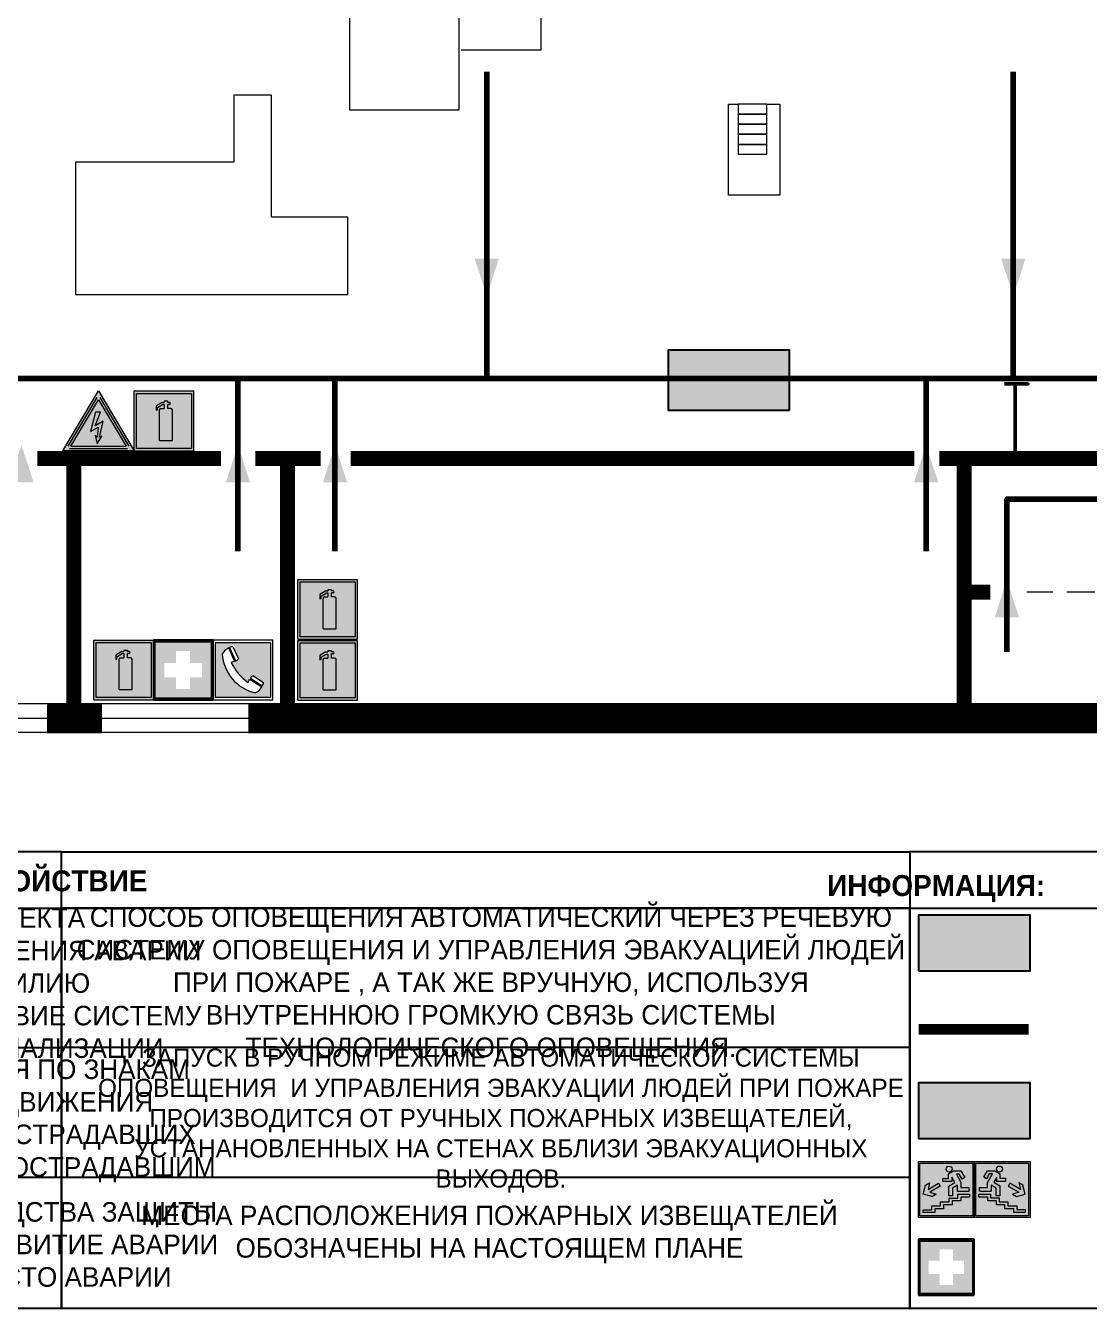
# Model space of a CAD drawing. Header units: millimetres. Extents: x 13114 to 67229, y 22859 to 38520.
# Drawn here: x 26011.8 to 26164.4, y 25881.8 to 26065.7 of the extents above; entities that cross this region are included whole.
import ezdxf

# ---------------------------------------------------------------- set-up
doc = ezdxf.new("R2010")
doc.units = ezdxf.units.MM
doc.linetypes.add('{ Wide Dash }', pattern=[12, 4, -2, 4, -2])
doc.layers.add('План_Штампы', color=7, linetype='Continuous')
doc.styles.add('обычный', font='arial.ttf')

# ---------------------------------------------------------------- blocks, each defined once
blk = doc.blocks.new('A$C7B4425F7')
at = {"true_color": 0xffffff}
blk.add_hatch(color=7, dxfattribs=at).paths.add_polyline_path([(0, 0), (-16, 0), (-16, -8), (0, -8)])
h = blk.add_hatch(color=126)
h.paths.add_polyline_path([(-0.2, -0.2), (-15.8, -0.2), (-15.8, -7.8), (-0.2, -7.8)])
h.paths.add_polyline_path([(-11.76, -2.03), (-11.76, -3.66), (-11.17, -3.66, -0.568275), (-11.17, -6.18), (-12.58, -6.18), (-12.58, -2.03)], flags=16)
h.paths.add_polyline_path([(-13.33, -4.12, -0.495768), (-13.59, -6.18), (-15.03, -6.18), (-15.03, -2.03), (-13.59, -2.03, -0.487973)], flags=16)
h.paths.add_polyline_path([(-10.25, -2.03), (-9.48, -2.03), (-9.48, -6.18), (-10.25, -6.18)], flags=16)
h.paths.add_polyline_path([(-13.84, -3.69), (-14.24, -3.69), (-14.24, -3.03), (-13.9, -3.03, -0.692621)], flags=0)
h.paths.add_polyline_path([(-9.15, -2.03), (-8.4, -2.03), (-8.04, -3.07), (-7.68, -2.03), (-6.93, -2.03), (-7.64, -4.1), (-6.93, -6.18), (-7.68, -6.18), (-8.04, -5.14), (-8.4, -6.18), (-9.15, -6.18), (-8.44, -4.1)], flags=16)
h.paths.add_polyline_path([(-11.76, -4.46), (-11.42, -4.46, -0.692621), (-11.36, -5.12), (-11.76, -5.12)], flags=0)
h.paths.add_polyline_path([(-13.9, -5.2), (-14.24, -5.2), (-14.24, -4.55), (-13.84, -4.55, -0.708038)], flags=0)
edge = h.paths.add_edge_path(flags=16)
edge.add_ellipse((-5.51, -4.08), major_axis=(0, 2.05), ratio=0.586184, start_angle=0, end_angle=360)
edge = h.paths.add_edge_path(flags=0)
edge.add_ellipse((-5.51, -4.08), major_axis=(0, 1.14), ratio=0.454828, start_angle=0, end_angle=360)
h.paths.add_polyline_path([(-4.13, -4.96, 0.377264), (-3.48, -4.52, 0.0555), (-3.16, -2.03), (-1.66, -2.03), (-1.66, -4.96), (-0.96, -4.96), (-0.96, -7.01), (-1.75, -7.01), (-1.75, -6.18), (-3.3, -6.18), (-3.3, -7.02), (-4.13, -7.02)], flags=16)
h.paths.add_polyline_path([(-2.73, -2.91), (-2.28, -2.91), (-2.28, -4.96), (-3.05, -4.96, 0.079136)], flags=0)
at = {"color": 126}
blk.add_lwpolyline([(-16, -8), (0, -8), (0, 0), (-16, 0)], close=True, dxfattribs=at)
blk = doc.blocks.new('A$C18900ED3')
h = blk.add_hatch(color=126)
h.paths.add_polyline_path([(-0.18, -0.18), (-7.02, -0.18), (-7.02, -7.02), (-0.18, -7.02)])
h.paths.add_polyline_path([(-5.89, -4.46), (-5.89, -2.77), (-4.46, -2.77), (-4.46, -1.31), (-2.77, -1.31), (-2.77, -2.77), (-1.33, -2.77), (-1.33, -4.46), (-2.77, -4.46), (-2.77, -5.89), (-4.46, -5.89), (-4.46, -4.46)], flags=16)
at = {"color": 126}
for p, q in [((-7.2, 0), (-7.2, -7.2)), ((0, 0), (-7.2, 0)), ((0, -7.2), (0, 0)), ((-7.02, -7.02), (-7.02, -0.18)), ((-7.02, -0.18), (-0.18, -0.18)), ((-0.18, -0.18), (-0.18, -7.02)), ((-7.2, -7.2), (0, -7.2)), ((-0.18, -7.02), (-7.02, -7.02))]:
    blk.add_line(p, q, dxfattribs=at)
blk = doc.blocks.new('вниз 3')
at = {"lineweight": 0, "true_color": 0xffffff}
h = blk.add_hatch(color=7, dxfattribs=at)
h.dxf.hatch_style = 1
h.paths.add_polyline_path([(40997.5, -4475.69), (40997.25, -4475.28), (40995.76, -4476.15), (40995.97, -4475.23), (40995.39, -4475.56), (40995.05, -4476.83), (40996.33, -4477.17), (40996.91, -4476.83), (40996, -4476.55)], flags=0)
h.paths.add_polyline_path([(40999.81, -4473.95), (41000.22, -4473.95), (41000.64, -4474.67), (41001.03, -4474.43), (41000.46, -4473.49), (41000.42, -4473.49), (40999.43, -4473.49), (40998.68, -4473.92), (40998.68, -4474.57), (40997.88, -4474.57), (40997.88, -4475), (40999.14, -4475), (40999.14, -4474.43), (40999.14, -4474.38), (40999.59, -4475.15), (40998.72, -4475.67), (40998.72, -4477.06), (40999.24, -4477.06), (40999.24, -4475.96), (40999.95, -4475.56), (40999.95, -4476.43), (41001.61, -4476.43), (41001.61, -4475.88), (41000.47, -4475.88), (41000.47, -4475.12)], flags=0)
h.paths.add_polyline_path([(40999.2, -4473.24, 1), (40998.35, -4473.24, 1)], flags=0)
h.paths.add_polyline_path([(41000.46, -4477.26), (41001.69, -4477.26), (41001.69, -4476.84), (41000.03, -4476.84), (41000.03, -4477.39), (40998.78, -4477.39), (40998.78, -4477.95), (40997.53, -4477.95), (40997.53, -4478.5), (40996.29, -4478.5), (40996.29, -4479.06), (40995.05, -4479.06), (40995.05, -4479.48), (40995.29, -4479.48), (40996.72, -4479.48), (40996.72, -4478.92), (40997.97, -4478.92), (40997.97, -4478.36), (40999.2, -4478.36), (40999.2, -4477.81), (41000.46, -4477.81)], flags=0)
h.paths.add_polyline_path([(41002.37, -4472.17), (40994.37, -4472.17), (40994.37, -4480.17), (41002.37, -4480.17)])
h.paths.add_polyline_path([(41002.16, -4479.96), (40994.57, -4479.96), (40994.57, -4472.37), (41002.16, -4472.37)], flags=16)
h.paths.add_polyline_path([(41001.61, -4475.88), (41001.61, -4476.43), (40999.95, -4476.43), (40999.95, -4475.56), (40999.24, -4475.96), (40999.24, -4477.06), (40998.72, -4477.06), (40998.72, -4475.67), (40999.59, -4475.15), (40999.14, -4474.38), (40999.14, -4474.43), (40999.14, -4475), (40997.88, -4475), (40997.88, -4474.57), (40998.68, -4474.57), (40998.68, -4473.92), (40999.43, -4473.49), (41000.42, -4473.49), (41000.46, -4473.49), (41001.03, -4474.43), (41000.64, -4474.67), (41000.22, -4473.95), (40999.81, -4473.95), (41000.47, -4475.12), (41000.47, -4475.88)], flags=0)
h.paths.add_polyline_path([(41001.69, -4476.84), (41001.69, -4477.26), (41000.46, -4477.26), (41000.46, -4477.81), (40999.2, -4477.81), (40999.2, -4478.36), (40997.97, -4478.36), (40997.97, -4478.92), (40996.72, -4478.92), (40996.72, -4479.48), (40995.05, -4479.48), (40995.05, -4479.06), (40996.29, -4479.06), (40996.29, -4478.5), (40997.53, -4478.5), (40997.53, -4477.95), (40998.78, -4477.95), (40998.78, -4477.39), (41000.03, -4477.39), (41000.03, -4476.84)], flags=0)
h.paths.add_polyline_path([(40998.35, -4473.24, -1), (40999.2, -4473.24, -1)], flags=0)
h.paths.add_polyline_path([(40997.5, -4475.69), (40996, -4476.55), (40996.91, -4476.83), (40996.33, -4477.17), (40995.05, -4476.83), (40995.39, -4475.56), (40995.97, -4475.23), (40995.76, -4476.15), (40997.25, -4475.28)], flags=0)
at = {"lineweight": 0}
h = blk.add_hatch(color=126, dxfattribs=at)
h.dxf.hatch_style = 1
h.paths.add_polyline_path([(41002.16, -4472.37), (40994.57, -4472.37), (40994.57, -4479.96), (41002.16, -4479.96)])
h.paths.add_polyline_path([(40995.97, -4475.23), (40995.76, -4476.15), (40997.25, -4475.28), (40997.5, -4475.69), (40996, -4476.55), (40996.91, -4476.83), (40996.33, -4477.17), (40995.05, -4476.83), (40995.39, -4475.56)], flags=16)
h.paths.add_polyline_path([(40997.88, -4474.57), (40998.68, -4474.57), (40998.68, -4473.92), (40999.43, -4473.49), (41000.42, -4473.49), (41000.46, -4473.49), (41001.03, -4474.43), (41000.64, -4474.67), (41000.22, -4473.95), (40999.81, -4473.95), (41000.47, -4475.12), (41000.47, -4475.88), (41001.61, -4475.88), (41001.61, -4476.43), (40999.95, -4476.43), (40999.95, -4475.56), (40999.24, -4475.96), (40999.24, -4477.06), (40998.72, -4477.06), (40998.72, -4475.67), (40999.59, -4475.15), (40999.14, -4474.38), (40999.14, -4474.43), (40999.14, -4475), (40997.88, -4475)], flags=16)
h.paths.add_polyline_path([(40998.35, -4473.24, -1), (40999.2, -4473.24, -1)], flags=16)
h.paths.add_polyline_path([(40997.53, -4477.95), (40998.78, -4477.95), (40998.78, -4477.39), (41000.03, -4477.39), (41000.03, -4476.84), (41001.69, -4476.84), (41001.69, -4477.26), (41000.46, -4477.26), (41000.46, -4477.81), (40999.2, -4477.81), (40999.2, -4478.36), (40997.97, -4478.36), (40997.97, -4478.92), (40996.72, -4478.92), (40996.72, -4479.48), (40995.05, -4479.48), (40995.05, -4479.06), (40996.29, -4479.06), (40996.29, -4478.5), (40997.53, -4478.5)], flags=16)
at = {"lineweight": 0, "true_color": 0xffffff}
h = blk.add_hatch(color=7, dxfattribs=at)
h.dxf.hatch_style = 1
h.paths.add_polyline_path([(40999.2, -4473.24, 1), (40998.35, -4473.24, 1)])
h.paths.add_polyline_path([(40999.81, -4473.95), (41000.22, -4473.95), (41000.64, -4474.67), (41001.03, -4474.43), (41000.46, -4473.49), (41000.42, -4473.49), (40999.43, -4473.49), (40998.68, -4473.92), (40998.68, -4474.57), (40997.88, -4474.57), (40997.88, -4475), (40999.14, -4475), (40999.14, -4474.43), (40999.14, -4474.38), (40999.59, -4475.15), (40998.72, -4475.67), (40998.72, -4477.06), (40999.24, -4477.06), (40999.24, -4475.96), (40999.95, -4475.56), (40999.95, -4476.43), (41001.61, -4476.43), (41001.61, -4475.88), (41000.47, -4475.88), (41000.47, -4475.12)])
h.paths.add_polyline_path([(40999.2, -4477.81), (41000.46, -4477.81), (41000.46, -4477.26), (41001.69, -4477.26), (41001.69, -4476.84), (41000.03, -4476.84), (41000.03, -4477.39), (40998.78, -4477.39), (40998.78, -4477.95), (40997.53, -4477.95), (40997.53, -4478.5), (40996.29, -4478.5), (40996.29, -4479.06), (40995.05, -4479.06), (40995.05, -4479.48), (40995.29, -4479.48), (40996.72, -4479.48), (40996.72, -4478.92), (40997.97, -4478.92), (40997.97, -4478.36), (40999.2, -4478.36)])
h.paths.add_polyline_path([(40997.5, -4475.69), (40997.25, -4475.28), (40995.76, -4476.15), (40995.97, -4475.23), (40995.39, -4475.56), (40995.05, -4476.83), (40996.33, -4477.17), (40996.91, -4476.83), (40996, -4476.55)])
at = {"color": 126, "lineweight": 0}
for points in [[(40994.37, -4472.17), (41002.37, -4472.17), (41002.37, -4480.17), (40994.37, -4480.17)], [(40994.57, -4472.37), (41002.16, -4472.37), (41002.16, -4479.96), (40994.57, -4479.96)]]:
    blk.add_lwpolyline(points, close=True, dxfattribs=at)
for points in [[(40999.14, -4474.43), (40999.14, -4475), (40997.88, -4475), (40997.88, -4474.57), (40998.68, -4474.57), (40998.68, -4473.92), (40999.43, -4473.49), (41000.42, -4473.49), (41000.46, -4473.49), (41001.03, -4474.43), (41000.64, -4474.67), (41000.22, -4473.95), (40999.81, -4473.95), (41000.47, -4475.12), (41000.47, -4475.88), (41001.61, -4475.88), (41001.61, -4476.43), (40999.95, -4476.43), (40999.95, -4475.56), (40999.24, -4475.96), (40999.24, -4477.06), (40998.72, -4477.06), (40998.72, -4475.67), (40999.59, -4475.15), (40999.14, -4474.38), (40999.14, -4474.43)], [(40995.05, -4476.83), (40995.39, -4475.56), (40995.97, -4475.23), (40995.76, -4476.15), (40997.25, -4475.28), (40997.5, -4475.69), (40996, -4476.55), (40996.91, -4476.83), (40996.33, -4477.17), (40995.05, -4476.83)], [(40995.29, -4479.48), (40995.05, -4479.48), (40995.05, -4479.06), (40996.29, -4479.06), (40996.29, -4478.5), (40997.53, -4478.5), (40997.53, -4477.95), (40998.78, -4477.95), (40998.78, -4477.39), (41000.03, -4477.39), (41000.03, -4476.84), (41001.69, -4476.84), (41001.69, -4477.26), (41000.46, -4477.26), (41000.46, -4477.81), (40999.2, -4477.81), (40999.2, -4478.36), (40997.97, -4478.36), (40997.97, -4478.92), (40996.72, -4478.92), (40996.72, -4479.48), (40995.05, -4479.48)]]:
    blk.add_lwpolyline(points, dxfattribs=at)
blk.add_circle((40998.77, -4473.24), 0.426, dxfattribs=at)
blk = doc.blocks.new('вниз')
at = {"lineweight": 0, "true_color": 0xffffff}
h = blk.add_hatch(color=7, dxfattribs=at)
h.dxf.hatch_style = 1
h.paths.add_polyline_path([(40994.51, -4472.22), (40986.51, -4472.22), (40986.51, -4480.22), (40994.51, -4480.22)])
h.paths.add_polyline_path([(40994.31, -4472.42), (40994.31, -4480.01), (40986.71, -4480.01), (40986.71, -4472.42)], flags=16)
h.paths.add_polyline_path([(40988.43, -4473.53), (40989.43, -4473.53), (40990.19, -4473.96), (40990.19, -4474.6), (40991, -4474.6), (40991, -4475.06), (40989.73, -4475.06), (40989.73, -4474.46), (40989.3, -4475.18), (40990.17, -4475.7), (40990.17, -4477.11), (40989.63, -4477.11), (40989.63, -4476.01), (40988.94, -4475.59), (40988.94, -4476.46), (40988.94, -4476.46), (40987.47, -4476.46), (40987.26, -4476.46), (40987.26, -4475.92), (40988.4, -4475.92), (40988.4, -4475.2), (40989.1, -4473.99), (40988.66, -4473.99), (40988.24, -4474.7), (40987.86, -4474.47), (40988.41, -4473.56)], flags=0)
h.paths.add_polyline_path([(40990.55, -4473.29, -1), (40989.69, -4473.29, -1)], flags=0)
h.paths.add_polyline_path([(40988.85, -4476.89), (40988.85, -4477.43), (40990.1, -4477.43), (40990.1, -4477.99), (40991.34, -4477.99), (40991.34, -4478.54), (40992.59, -4478.54), (40992.59, -4479.09), (40993.83, -4479.09), (40993.83, -4479.52), (40992.17, -4479.52), (40992.17, -4478.97), (40990.91, -4478.97), (40990.91, -4478.41), (40989.68, -4478.41), (40989.68, -4477.86), (40988.43, -4477.86), (40988.43, -4477.31), (40987.6, -4477.31), (40987.18, -4477.31), (40987.18, -4476.89)], flags=0)
h.paths.add_polyline_path([(40991.61, -4475.33), (40993.12, -4476.2), (40992.9, -4475.27), (40993.48, -4475.6), (40993.83, -4476.88), (40992.56, -4477.22), (40991.97, -4476.88), (40992.9, -4476.61), (40991.38, -4475.74), (40991.58, -4475.39)], flags=0)
h.paths.add_polyline_path([(40990.19, -4473.96), (40989.43, -4473.53), (40988.43, -4473.53), (40988.41, -4473.56), (40987.86, -4474.47), (40988.24, -4474.7), (40988.66, -4473.99), (40989.1, -4473.99), (40988.4, -4475.2), (40988.4, -4475.92), (40987.26, -4475.92), (40987.26, -4476.46), (40987.47, -4476.46), (40988.94, -4476.46), (40988.94, -4476.27), (40988.94, -4475.59), (40989.63, -4476.01), (40989.63, -4477.11), (40990.17, -4477.11), (40990.17, -4475.7), (40989.3, -4475.18), (40989.73, -4474.46), (40989.73, -4475.06), (40991, -4475.06), (40991, -4474.6), (40990.19, -4474.6)], flags=0)
h.paths.add_polyline_path([(40990.55, -4473.29, 1), (40989.69, -4473.29, 1)], flags=0)
h.paths.add_polyline_path([(40991.61, -4475.33), (40991.58, -4475.39), (40991.38, -4475.74), (40992.9, -4476.61), (40991.97, -4476.88), (40992.56, -4477.22), (40993.83, -4476.88), (40993.48, -4475.6), (40992.9, -4475.27), (40993.12, -4476.2)], flags=0)
h.paths.add_polyline_path([(40990.1, -4477.43), (40988.85, -4477.43), (40988.85, -4476.89), (40987.18, -4476.89), (40987.18, -4477.31), (40987.6, -4477.31), (40988.43, -4477.31), (40988.43, -4477.86), (40989.68, -4477.86), (40989.68, -4478.41), (40990.91, -4478.41), (40990.91, -4478.97), (40992.17, -4478.97), (40992.17, -4479.52), (40993.83, -4479.52), (40993.83, -4479.09), (40992.59, -4479.09), (40992.59, -4478.54), (40991.34, -4478.54), (40991.34, -4477.99), (40990.1, -4477.99)], flags=0)
at = {"lineweight": 0}
h = blk.add_hatch(color=126, dxfattribs=at)
h.dxf.hatch_style = 1
h.paths.add_polyline_path([(40994.31, -4472.42), (40986.71, -4472.42), (40986.71, -4480.01), (40994.31, -4480.01)])
h.paths.add_polyline_path([(40988.43, -4473.53), (40989.43, -4473.53), (40990.19, -4473.96), (40990.19, -4474.6), (40991, -4474.6), (40991, -4475.06), (40989.73, -4475.06), (40989.73, -4474.46), (40989.3, -4475.18), (40990.17, -4475.7), (40990.17, -4477.11), (40989.63, -4477.11), (40989.63, -4476.01), (40988.94, -4475.59), (40988.94, -4476.46), (40988.94, -4476.46), (40987.47, -4476.46), (40987.26, -4476.46), (40987.26, -4475.92), (40988.4, -4475.92), (40988.4, -4475.2), (40989.1, -4473.99), (40988.66, -4473.99), (40988.24, -4474.7), (40987.86, -4474.47), (40988.41, -4473.56)], flags=16)
h.paths.add_polyline_path([(40990.55, -4473.29, -1), (40989.69, -4473.29, -1)], flags=16)
h.paths.add_polyline_path([(40988.85, -4476.89), (40988.85, -4477.43), (40990.1, -4477.43), (40990.1, -4477.99), (40991.34, -4477.99), (40991.34, -4478.54), (40992.59, -4478.54), (40992.59, -4479.09), (40993.83, -4479.09), (40993.83, -4479.52), (40992.17, -4479.52), (40992.17, -4478.97), (40990.91, -4478.97), (40990.91, -4478.41), (40989.68, -4478.41), (40989.68, -4477.86), (40988.43, -4477.86), (40988.43, -4477.31), (40987.6, -4477.31), (40987.18, -4477.31), (40987.18, -4476.89)], flags=16)
h.paths.add_polyline_path([(40991.61, -4475.33), (40993.12, -4476.2), (40992.9, -4475.27), (40993.48, -4475.6), (40993.83, -4476.88), (40992.56, -4477.22), (40991.97, -4476.88), (40992.9, -4476.61), (40991.38, -4475.74), (40991.58, -4475.39)], flags=16)
at = {"lineweight": 0, "true_color": 0xffffff}
h = blk.add_hatch(color=7, dxfattribs=at)
h.dxf.hatch_style = 1
h.paths.add_polyline_path([(40989.73, -4474.46), (40989.73, -4475.06), (40991, -4475.06), (40991, -4474.6), (40990.19, -4474.6), (40990.19, -4473.96), (40989.43, -4473.53), (40988.43, -4473.53), (40988.41, -4473.56), (40987.86, -4474.47), (40988.24, -4474.7), (40988.66, -4473.99), (40989.1, -4473.99), (40988.4, -4475.2), (40988.4, -4475.92), (40987.26, -4475.92), (40987.26, -4476.46), (40987.47, -4476.46), (40988.94, -4476.46), (40988.94, -4475.59), (40989.63, -4476.01), (40989.63, -4477.11), (40990.17, -4477.11), (40990.17, -4475.7), (40989.3, -4475.18)])
h.paths.add_polyline_path([(40989.69, -4473.29, 1), (40990.55, -4473.29, 1)])
h.paths.add_polyline_path([(40991.61, -4475.33), (40991.58, -4475.39), (40991.38, -4475.74), (40992.9, -4476.61), (40991.97, -4476.88), (40992.56, -4477.22), (40993.83, -4476.88), (40993.48, -4475.6), (40992.9, -4475.27), (40993.12, -4476.2)])
h.paths.add_polyline_path([(40990.1, -4477.43), (40988.85, -4477.43), (40988.85, -4476.89), (40987.18, -4476.89), (40987.18, -4477.31), (40987.6, -4477.31), (40988.43, -4477.31), (40988.43, -4477.86), (40989.68, -4477.86), (40989.68, -4478.41), (40990.91, -4478.41), (40990.91, -4478.97), (40992.17, -4478.97), (40992.17, -4479.52), (40993.83, -4479.52), (40993.83, -4479.09), (40992.59, -4479.09), (40992.59, -4478.54), (40991.34, -4478.54), (40991.34, -4477.99), (40990.1, -4477.99)])
at = {"color": 126, "lineweight": 0}
for points in [[(40986.51, -4472.22), (40994.51, -4472.22), (40994.51, -4480.22), (40986.51, -4480.22)], [(40986.71, -4472.42), (40994.31, -4472.42), (40994.31, -4480.01), (40986.71, -4480.01)]]:
    blk.add_lwpolyline(points, close=True, dxfattribs=at)
for points in [[(40987.47, -4476.46), (40987.26, -4476.46), (40987.26, -4475.92), (40988.4, -4475.92), (40988.4, -4475.2), (40989.1, -4473.99), (40988.66, -4473.99), (40988.24, -4474.7), (40987.86, -4474.47), (40988.41, -4473.56), (40988.43, -4473.53), (40989.43, -4473.53), (40990.19, -4473.96), (40990.19, -4474.6), (40991, -4474.6), (40991, -4475.06), (40989.73, -4475.06), (40989.73, -4474.46), (40989.3, -4475.18), (40990.17, -4475.7), (40990.17, -4477.11), (40989.63, -4477.11), (40989.63, -4476.01), (40988.94, -4475.59), (40988.94, -4476.46)], [(40987.47, -4476.46), (40988.94, -4476.46), (40988.94, -4476.27)], [(40991.58, -4475.39), (40991.38, -4475.74), (40992.9, -4476.61), (40991.97, -4476.88), (40992.56, -4477.22), (40993.83, -4476.88), (40993.48, -4475.6), (40992.9, -4475.27), (40993.12, -4476.2), (40991.61, -4475.33), (40991.58, -4475.39)], [(40987.6, -4477.31), (40987.18, -4477.31), (40987.18, -4476.89), (40988.85, -4476.89), (40988.85, -4477.43), (40990.1, -4477.43), (40990.1, -4477.99), (40991.34, -4477.99), (40991.34, -4478.54), (40992.59, -4478.54), (40992.59, -4479.09), (40993.83, -4479.09), (40993.83, -4479.52), (40992.17, -4479.52), (40992.17, -4478.97), (40990.91, -4478.97), (40990.91, -4478.41), (40989.68, -4478.41), (40989.68, -4477.86), (40988.43, -4477.86), (40988.43, -4477.31), (40987.6, -4477.31)]]:
    blk.add_lwpolyline(points, dxfattribs=at)
blk.add_circle((40990.12, -4473.29), 0.432, dxfattribs=at)
blk = doc.blocks.new('A$C3AD82952')
at = {"true_color": 0xf5f5ff}
h = blk.add_hatch(color=7, dxfattribs=at)
h.dxf.hatch_style = 1
h.paths.add_polyline_path([(8.21, 8.73, 0.414214), (7.89, 9.05), (7.22, 9.05), (7.22, 9.92), (7.59, 9.92, 1), (7.57, 10.36), (7.22, 10.36), (7.22, 10.6), (6.43, 10.6), (6.43, 10.36), (6.01, 10.36), (4.74, 9.59), (4.74, 8.69), (4.98, 8.73), (4.98, 9.26), (6.12, 9.91), (6.43, 9.91), (6.43, 9.05), (5.76, 9.05, 0.414214), (5.44, 8.73), (5.44, 2.2), (8.21, 2.2)], flags=0)
h.paths.add_polyline_path([(12.8, 12.8), (0, 12.8), (0, 0), (12.8, 0)])
h.paths.add_polyline_path([(0.51, 12.29), (12.29, 12.29), (12.29, 0.51), (0.51, 0.51)], flags=16)
h.paths.add_polyline_path([(4.74, 9.59), (6.01, 10.36), (6.43, 10.36), (6.43, 10.6), (7.22, 10.6), (7.22, 10.36), (7.59, 10.36, -0.94586), (7.59, 9.92), (7.22, 9.92), (7.22, 9.05), (7.89, 9.05, -0.414214), (8.21, 8.73), (8.21, 2.2), (5.44, 2.2), (5.44, 8.73, -0.414214), (5.76, 9.05), (6.43, 9.05), (6.43, 9.91), (6.12, 9.91), (4.98, 9.26), (4.98, 8.73), (4.74, 8.69)], flags=0)
h = blk.add_hatch(color=242)
h.dxf.hatch_style = 1
h.paths.add_polyline_path([(12.29, 12.29), (0.51, 12.29), (0.51, 0.51), (12.29, 0.51)])
h.paths.add_polyline_path([(4.74, 8.69), (4.74, 9.59), (6.01, 10.36), (6.43, 10.36), (6.43, 10.6), (7.22, 10.6), (7.22, 10.36), (7.59, 10.36, -0.94586), (7.59, 9.92), (7.22, 9.92), (7.22, 9.05), (7.89, 9.05, -0.414214), (8.21, 8.73), (8.21, 2.2), (5.44, 2.2), (5.44, 8.73, -0.414214), (5.76, 9.05), (6.43, 9.05), (6.43, 9.91), (6.12, 9.91), (4.98, 9.26), (4.98, 8.73)], flags=16)
h = blk.add_hatch(color=7, dxfattribs=at)
h.dxf.hatch_style = 1
h.paths.add_polyline_path([(8.21, 8.73, 0.414214), (7.89, 9.05), (7.22, 9.05), (7.22, 9.92), (7.59, 9.92, 1), (7.57, 10.36), (7.22, 10.36), (7.22, 10.6), (6.43, 10.6), (6.43, 10.36), (6.01, 10.36), (4.74, 9.59), (4.74, 8.69), (4.98, 8.73), (4.98, 9.26), (6.12, 9.91), (6.43, 9.91), (6.43, 9.05), (5.76, 9.05, 0.414214), (5.44, 8.73), (5.44, 2.2), (8.21, 2.2)])
at = {"color": 242, "lineweight": 5}
for p, q in [((0, 0), (0, 12.8)), ((0, 12.8), (12.8, 12.8)), ((12.8, 0), (12.8, 12.8)), ((6.01, 10.36), (4.74, 9.59)), ((4.74, 9.59), (4.74, 8.69)), ((4.74, 8.69), (4.98, 8.73)), ((4.98, 9.26), (6.12, 9.91)), ((4.98, 8.73), (4.98, 9.26)), ((5.44, 2.2), (5.44, 8.73)), ((5.76, 9.05), (6.43, 9.05)), ((6.01, 10.36), (6.43, 10.36)), ((6.12, 9.91), (6.43, 9.91)), ((7.22, 10.6), (6.43, 10.6)), ((6.43, 10.6), (6.43, 10.36)), ((6.43, 9.91), (6.43, 9.05)), ((7.22, 10.36), (7.22, 10.6)), ((7.59, 10.36), (7.22, 10.36)), ((7.22, 9.05), (7.22, 9.92)), ((7.59, 9.92), (7.22, 9.92)), ((7.89, 9.05), (7.22, 9.05)), ((8.21, 2.2), (8.21, 8.73)), ((0, 0), (12.8, 0)), ((5.44, 2.2), (8.21, 2.2))]:
    blk.add_line(p, q, dxfattribs=at)
blk.add_lwpolyline([(0.51, 12.29), (12.29, 12.29), (12.29, 0.51), (0.51, 0.51)], close=True, dxfattribs=at)
for centre, radius, start, end in [((5.76, 8.73), 0.32, 90, 180), ((7.58, 10.14), 0.223, 273.1875, 86.8125), ((7.89, 8.73), 0.32, 0, 90)]:
    blk.add_arc(centre, radius, start, end, dxfattribs=at)
blk = doc.blocks.new('A$C456E1F9C')
at = {"lineweight": 5}
h = blk.add_hatch(color=242, dxfattribs=at)
h.paths.add_polyline_path([(0.51, -1.47), (0.51, -13.26), (12.29, -13.26), (12.29, -1.47)])
h.paths.add_polyline_path([(5.42, -4.95, -0.254479), (4.78, -5.4), (3.52, -2.53, -0.209735), (4.23, -2.4)], flags=16)
h.paths.add_polyline_path([(8.53, -8.6), (10.87, -10.17), (10.54, -10.76), (8.03, -9.13, -0.192251)], flags=16)
h.paths.add_polyline_path([(4.61, -5.49, 0.005518), (3.87, -5.72, 0.128647), (7.49, -10.01, 0.00809), (7.83, -9.33), (10.47, -10.97, -0.16736), (8.99, -12.25, -0.327862), (1.95, -3.95, -0.166952), (3.36, -2.62)], flags=16)
at = {"color": 242, "lineweight": 5}
for p, q in [((0, -13.77), (0, -0.97)), ((12.8, -0.97), (0, -0.97)), ((4.61, -5.49), (3.36, -2.62)), ((3.52, -2.53), (4.78, -5.4)), ((4.23, -2.4), (5.42, -4.95)), ((12.8, -13.77), (12.8, -0.97)), ((7.83, -9.33), (10.47, -10.97)), ((8.03, -9.13), (10.54, -10.76)), ((10.81, -10.12), (8.53, -8.6)), ((10.54, -10.76), (10.8, -10.3)), ((10.8, -10.3), (10.81, -10.12)), ((0, -13.77), (12.8, -13.77))]:
    blk.add_line(p, q, dxfattribs=at)
blk.add_lwpolyline([(0.51, -1.47), (12.29, -1.47), (12.29, -13.26), (0.51, -13.26)], close=True, dxfattribs=at)
for centre, radius, start, end in [((4.59, -5.34), 2.99, 114.2845, 152.1974), ((4.02, -3.27), 0.891, 76.3284, 123.7092), ((11.12, -3.31), 9.19, 183.9915, 256.6009), ((14.98, -39.1), 35.17, 107.1487, 108.4135), ((4.68, -4.59), 0.824, 276.9621, 334.0723), ((13.86, -0.94), 11.08, 205.5536, 234.8762), ((-13.31, 0.8), 23.44, 332.5487, 334.4027), ((8.94, -9.5), 0.989, 114.4092, 157.9388), ((7.87, -9.46), 3, 291.9291, 329.9329)]:
    blk.add_arc(centre, radius, start, end, dxfattribs=at)
blk = doc.blocks.new('A$C32E8229D')
at = {"true_color": 0xffffff}
blk.add_hatch(color=7, dxfattribs=at).paths.add_polyline_path([(0, 0), (0, -8), (16, -8), (16, 0)])
h = blk.add_hatch(color=126)
h.paths.add_polyline_path([(0.2, -0.2), (15.8, -0.2), (15.8, -7.8), (0.2, -7.8)])
h.paths.add_polyline_path([(13.49, -2.05), (12.08, -2.05), (11.37, -2.63, 0.162397), (11.29, -2.84), (11.29, -3.63), (10.35, -3.63), (10.35, -4.05), (11.68, -4.05), (11.68, -3.48), (12.26, -4.28), (11.29, -5.1), (11.29, -6.78), (11.85, -6.78), (11.85, -5.44), (12.8, -4.64), (12.8, -5.94), (14.46, -5.94), (14.46, -5.39), (13.45, -5.39), (13.45, -3.97), (12.46, -2.59), (13.15, -2.59), (13.69, -3.34), (14.18, -3)], flags=16)
h.paths.add_polyline_path([(10.74, -1.82, 1), (11.8, -1.82, 1)], flags=16)
h.paths.add_polyline_path([(9.39, -3.59), (5.99, -3.59), (6.56, -3.03), (5.91, -3.03), (5.1, -3.83), (5.91, -4.64), (6.56, -4.64), (5.99, -4.09), (9.39, -4.09)], flags=16)
h.paths.add_polyline_path([(4.29, -1.08), (1.72, -1.08), (1.72, -6.6), (4.29, -6.6)], flags=16)
at = {"color": 126}
blk.add_lwpolyline([(16, -8), (0, -8), (0, 0), (16, 0)], close=True, dxfattribs=at)
blk = doc.blocks.new('A$C3E6D3DDE')
at = {"lineweight": 5}
h = blk.add_hatch(color=40, dxfattribs=at)
h.paths.add_polyline_path([(24.1, 1.45), (16.46, -11.35), (31.74, -11.35)])
h.paths.add_polyline_path([(24.09, -0.46), (30.03, -10.41), (18.14, -10.41)], flags=16)
h.paths.add_polyline_path([(24.54, -3.08), (23.41, -6.02), (25.13, -5.01), (24.33, -8.5), (24.82, -8.27), (23.79, -9.86), (23.4, -8.04), (23.8, -8.43), (24.04, -6.29), (22.39, -7.25), (23.44, -3.08)], flags=0)
h = blk.add_hatch(color=256, dxfattribs=at)
h.paths.add_polyline_path([(24.37, 0.03, 0.567511), (23.82, 0.03), (17.59, -10.4, 0.582454), (17.86, -10.88), (30.32, -10.88, 0.582149), (30.6, -10.4)])
h.paths.add_polyline_path([(24.09, -0.46), (18.14, -10.41), (30.03, -10.41)], flags=16)
h.paths.add_polyline_path([(24.54, -3.08), (23.41, -6.02), (25.13, -5.01), (24.33, -8.5), (24.82, -8.27), (23.79, -9.86), (23.4, -8.04), (23.8, -8.43), (24.04, -6.29), (22.39, -7.25), (23.44, -3.08)], flags=0)
h = blk.add_hatch(color=40, dxfattribs=at)
h.paths.add_polyline_path([(24.09, -0.46), (18.14, -10.41), (30.03, -10.41)])
h.paths.add_polyline_path([(24.82, -8.27), (23.79, -9.86), (23.4, -8.04), (23.8, -8.43), (24.04, -6.29), (22.39, -7.25), (23.44, -3.08), (24.54, -3.08), (23.41, -6.02), (25.13, -5.01), (24.33, -8.5)], flags=16)
at = {"color": 40, "lineweight": 5}
for p, q in [((16.46, -11.35), (24.1, 1.45)), ((24.1, 1.45), (31.74, -11.35))]:
    blk.add_line(p, q, dxfattribs=at)
at = {"lineweight": 5}
for p, q in [((17.59, -10.4), (23.82, 0.03)), ((24.37, 0.03), (30.6, -10.4)), ((18.14, -10.41), (24.09, -0.46)), ((24.09, -0.46), (30.03, -10.41)), ((23.44, -3.08), (22.39, -7.25)), ((23.41, -6.02), (24.54, -3.08)), ((25.13, -5.01), (23.41, -6.02)), ((24.54, -3.08), (23.44, -3.08)), ((24.33, -8.5), (25.13, -5.01)), ((22.39, -7.25), (24.04, -6.29)), ((23.8, -8.43), (23.4, -8.04)), ((23.4, -8.04), (23.79, -9.86)), ((24.04, -6.29), (23.8, -8.43)), ((17.86, -10.88), (30.32, -10.88)), ((18.14, -10.41), (30.03, -10.41)), ((23.79, -9.86), (24.82, -8.27)), ((24.82, -8.27), (24.33, -8.5))]:
    blk.add_line(p, q, dxfattribs=at)
at = {"color": 50, "lineweight": 5}
blk.add_line((31.74, -11.35), (16.46, -11.35), dxfattribs=at)

msp = doc.modelspace()

# ---------------------------------------------------------------- linework, layer by layer
at = {"lineweight": 0}
for points in [[(26074.24, 26062.27), (26085.72, 26062.27), (26085.72, 26073.97), (26073.91, 26073.97), (26073.91, 26053.61), (26058.26, 26053.61), (26058.26, 26067.67), (26074.24, 26067.67)], [(26041.62, 26046.15), (26018.93, 26046.15), (26018.93, 26027.19), (26057.99, 26027.19), (26057.99, 26038.25), (26047.04, 26038.25), (26047.04, 26055.74), (26041.62, 26055.74), (26041.62, 26046.15)], [(26118.1, 26054.45), (26119.97, 26054.45), (26119.97, 26041.44), (26112.59, 26041.44), (26112.59, 26054.45), (26113.99, 26054.45)], [(26251.19, 25968.49), (25961.72, 25968.49)], [(26251.19, 25966.39), (25961.72, 25966.39)], [(26251.19, 25964.38), (25961.84, 25964.38)]]:
    msp.add_lwpolyline(points, dxfattribs=at)
at = {"color": 126, "lineweight": 100, "true_color": 0x008754}
for points in [[(26077.92, 26015.13), (26077.92, 26059.09)], [(26153.47, 26015.13), (26153.47, 26059.09)], [(26251.19, 26015.13), (25796.76, 26015.13)], [(26042.21, 25990.38), (26042.21, 25990.38), (26042.21, 26015.13)], [(26056.14, 25990.38), (26056.14, 25990.38), (26056.14, 26015.13)], [(26140.96, 25990.38), (26140.96, 25990.38), (26140.96, 26015.13)], [(26169.67, 25997.85), (26152.54, 25997.85), (26152.54, 25975.94)]]:
    msp.add_lwpolyline(points, dxfattribs=at)
at = {"lineweight": 0}
for points in [[(26113.99, 26053.02), (26118.1, 26053.02), (26118.1, 26054.45), (26113.99, 26054.45)], [(26113.99, 26051.58), (26118.1, 26051.58), (26118.1, 26053.02), (26113.99, 26053.02)], [(26113.99, 26050.15), (26118.1, 26050.15), (26118.1, 26051.58), (26113.99, 26051.58)], [(26113.99, 26048.71), (26118.1, 26048.71), (26118.1, 26050.15), (26113.99, 26050.15)], [(26113.99, 26047.28), (26118.1, 26047.28), (26118.1, 26048.71), (26113.99, 26048.71)]]:
    msp.add_lwpolyline(points, close=True, dxfattribs=at)
at = {"lineweight": 50}
msp.add_lwpolyline([(26153.73, 26004.03), (26153.73, 26014.37), (26155.56, 26014.37), (26152.2, 26014.37)], dxfattribs=at)
at = {"lineweight": 0}
for points, const_width in [([(26039.77, 26003.67), (26013.44, 26003.67)], 2.14), ([(26018.68, 26003.67), (26018.68, 25966.24)], 2.14), ([(26054.11, 26003.67), (26044.73, 26003.67)], 2.14), ([(26049.32, 26003.67), (26049.32, 25966.24)], 2.14), ([(26139.26, 26003.67), (26058.38, 26003.67)], 2.14), ([(26167.02, 26003.67), (26142.85, 26003.67)], 2.14), ([(26150.19, 25984.51), (26146.41, 25984.51), (26146.41, 26003.67), (26146.41, 25967.71)], 2.14), ([(26014.84, 25966.39), (26022.73, 25966.39)], 4.28), ([(26043.69, 25966.39), (26219.78, 25966.39)], 4.28)]:
    msp.add_lwpolyline(points, dxfattribs=dict(at, const_width=const_width))
at = {"linetype": '{ Wide Dash }', "lineweight": 0}
msp.add_lwpolyline([(26183.16, 25984.51), (26155.4, 25984.51)], dxfattribs=at)
for points in [[(25873.12, 25939.21), (26016.88, 25939.21), (26016.88, 25947.26), (25873.12, 25947.26)], [(26016.88, 25947.26), (26138.6, 25947.26), (26138.6, 25881.81), (26016.88, 25881.81)], [(26016.88, 25947.26), (26138.6, 25947.26), (26138.6, 25939.21), (26016.88, 25939.21)], [(26138.6, 25939.21), (26282.37, 25939.21), (26282.37, 25947.26), (26138.6, 25947.26)], [(25873.12, 25939.21), (26016.88, 25939.21), (26016.88, 25881.81), (25873.12, 25881.81)], [(26016.88, 25939.21), (26138.6, 25939.21), (26138.6, 25919.22), (26016.88, 25919.22)], [(26138.6, 25939.21), (26282.37, 25939.21), (26282.37, 25881.81), (26138.6, 25881.81)], [(26138.6, 25919.22), (26016.88, 25919.22), (26016.88, 25900.64), (26138.6, 25900.64)]]:
    msp.add_lwpolyline(points, close=True)
at = {"color": 126, "lineweight": 80, "true_color": 0x008754, "const_width": 1.5}
msp.add_lwpolyline([(26155.66, 25921.82), (26139.87, 25921.82)], dxfattribs=at)
for points in [[(25931.53, 25919.22), (25873.12, 25919.22), (26016.88, 25919.22)], [(25931.53, 25900.64), (25873.12, 25900.64), (26016.88, 25900.64)]]:
    msp.add_lwpolyline(points)
at = {"layer": 'План_Штампы', "color": 126, "true_color": 0x008754}
for points in [[(26076.18, 26032.33), (26079.66, 26032.32), (26077.93, 26026.97)], [(26151.72, 26032.33), (26155.2, 26032.32), (26153.48, 26026.97)], [(26012.9, 26000.23), (26009.42, 26000.24), (26011.15, 26005.59)], [(26043.97, 26000.23), (26040.48, 26000.24), (26042.21, 26005.59)], [(26057.9, 26000.23), (26054.41, 26000.24), (26056.14, 26005.59)], [(26142.72, 26000.23), (26139.23, 26000.24), (26140.96, 26005.59)], [(26154.3, 25980.89), (26150.81, 25980.9), (26152.54, 25986.24)]]:
    msp.add_solid(points, dxfattribs=at)

# ---------------------------------------------------------------- block references
for name, p, xscale, yscale, zscale in [('A$C3E6D3DDE', (26006.08, 26012.38), 0.669375, 0.669375, 0.669375), ('A$C3AD82952', (26027.32, 26004.78), 0.669375, 0.669375, 0.669375), ('A$C3AD82952', (26050.81, 25977.75), 0.669375, 0.669375, 0.669375), ('A$C3AD82952', (26021.53, 25969.05), 0.669375, 0.669375, 0.669375), ('A$C18900ED3', (26038.66, 25977.62), 1.189999999889173, 1.189999999889173, 1.189999999889173), ('A$C456E1F9C', (26038.66, 25978.26), 0.669375, 0.669375, 0.669375), ('A$C3AD82952', (26050.81, 25969), 0.669375, 0.669375, 0.669375), ('A$C18900ED3', (26147.87, 25891.71), 1.111111111007631, 1.111111111007631, 1.111111111007631)]:
    msp.add_blockref(name, p, dxfattribs=dict(xscale=xscale, yscale=yscale, zscale=zscale))
at = {"color": 126, "true_color": 0x008754}
for name, p in [('вниз 3', (-14854.51, 30375.02)), ('вниз', (-14838.64, 30375.07)), ('вниз', (-14838.64, 30375.07))]:
    msp.add_blockref(name, p, dxfattribs=at)
at = {"layer": 'План_Штампы', "color": 126, "true_color": 0x008754, "xscale": 1.084399160722416, "yscale": 1.084399160722416, "zscale": 1.084399160722416, "rotation": 359.9978653237144}
msp.add_blockref('A$C32E8229D', (26103.98, 26019.23), dxfattribs=at)
at = {"layer": 'План_Штампы'}
msp.add_blockref('A$C7B4425F7', (26155.87, 25938.2), dxfattribs=at)
at = {"layer": 'План_Штампы', "color": 126, "true_color": 0x008754, "xscale": -1}
msp.add_blockref('A$C32E8229D', (26155.87, 25914.17), dxfattribs=at)

# ---------------------------------------------------------------- texts
at = {"lineweight": 0, "attachment_point": 5, "style": 'обычный'}
for s, insert, char_height, width in [('{\\fProxima Nova Rg|b1|i0|c204|p2;ДЕЙСТВИЯ ПРИ АВАРИИ: СОХРАНЯЙТЕ СПОКОЙСТВИЕ\\H1.6644x; }', (25972.73, 25942.67), 3, 175.1736), ('{\\fProxima Nova Rg|b1|i0|c204|p2;ИНФОРМАЦИЯ:\\H1.1997x; }', (26142.4, 25942), 3, 175.1736), ('\\pi-8.4,l8.4,t8.4;{\\fProxima Nova Rg|b0|i0|c204|p2;АДРЕС ОБЪЕКТА\\PМЕСТО ВОЗНИКНОВЕНИЯ АВАРИИ\\PСВОЮ ФАМИЛИЮ\\PПРИВЕСТИ В ДЕЙСТВИЕ СИСТЕМУ \\PПОЖАРНОЙ СИГНАЛИЗАЦИИ}', (26004.51, 25928.05), 2.8, 126.6484), ('{\\fProxima Nova Rg|b0|i0|c204|p2;СПОСОБ ОПОВЕЩЕНИЯ АВТОМАТИЧЕСКИЙ ЧЕРЕЗ РЕЧЕВУЮ СИСТЕМУ ОПОВЕЩЕНИЯ И УПРАВЛЕНИЯ ЭВАКУАЦИЕЙ ЛЮДЕЙ ПРИ ПОЖАРЕ , А ТАК ЖЕ ВРУЧНУЮ, ИСПОЛЬЗУЯ ВНУТРЕННЮЮ ГРОМКУЮ СВЯЗЬ СИСТЕМЫ ТЕХНОЛОГИЧЕСКОГО ОПОВЕЩЕНИЯ.}', (26078.51, 25928.17), 2.8, 118.5618), ('{\\fProxima Nova Rg|b0|i0|c204|p2;\\P\\pt7.8;ЗАПУСК В РУЧНОМ РЕЖИМЕ АВТОМАТИЧЕСКОЙ СИСТЕМЫ ОПОВЕЩЕНИЯ  И УПРАВЛЕНИЯ ЭВАКУАЦИИ ЛЮДЕЙ ПРИ ПОЖАРЕ ПРОИЗВОДИТСЯ ОТ РУЧНЫХ ПОЖАРНЫХ ИЗВЕЩАТЕЛЕЙ, УСТАНАНОВЛЕННЫХ НА СТЕНАХ ВБЛИЗИ ЭВАКУАЦИОННЫХ ВЫХОДОВ. }', (26079.95, 25910.89), 2.6, 121.7868), ('\\pi-8.4,l8.4,t8.4;{\\fProxima Nova Rg|b0|i0|c204|p2;ОРИЕНТИРОВАТЬСЯ ПО ЗНАКАМ \\PНАПРАВЛЕНИЯ ДВИЖЕНИЯ\\PВЗЯТЬ С СОБОЙ ПОСТРАДАВШИХ\\PОКАЗАТЬ ПОМОЩЬ ПОСТРАДАВШИМ}', (26004.44, 25908.69), 2.8, 126.6484), ('\\pi-8.4,l8.4,t8.4;{\\fProxima Nova Rg|b0|i0|c204|p2;ИСПОЛЬЗОВАТЬ СРЕДСТВА ЗАЩИТЫ \\PПРЕДОТВРАТИТЬ РАЗВИТИЕ АВАРИИ\\PОБОЗНАЧИТЬ МЕСТО АВАРИИ}', (26004.38, 25890.96), 2.8, 126.6484), ('\\pt8.4;{\\fProxima Nova Rg|b0|i0|c204|p2;\\PМЕСТА РАСПОЛОЖЕНИЯ ПОЖАРНЫХ ИЗВЕЩАТЕЛЕЙ ОБОЗНАЧЕНЫ НА НАСТОЯЩЕМ ПЛАНЕ}', (26078.31, 25894.74), 2.8, 118.5618)]:
    msp.add_mtext(s, dxfattribs=dict(at, insert=insert, char_height=char_height, width=width))

doc.saveas('drawing.dxf')
